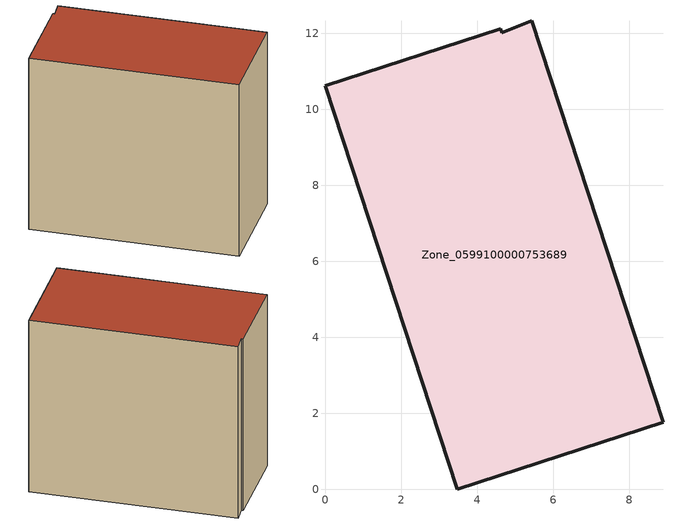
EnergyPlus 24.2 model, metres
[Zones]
Zone_0599100000753689
 floor ground (C_G): 5.42,12.34 8.88,1.77 3.46,0 0,10.62 4.61,12.13 4.64,12.02 z3.74
 wall outside (C_F): 3.46,0 8.88,1.77 5.42,12.34 4.64,12.02 4.61,12.13 0,10.62 3.46,0 z3.74:13.82
 roof outside (C_R): 8.88,1.77 5.42,12.34 4.64,12.02 4.61,12.13 0,10.62 3.46,0 z13.82
[BUILDING]
Pand.0599100000753689: North Axis=0; Terrain=City; Loads Convergence Tolerance Value=0.04; Temperature Convergence Tolerance Value=0.4; Solar Distribution=FullExterior; Maximum Number of Warmup Days=25; Minimum Number of Warmup Days=1
[Site:Location]
Rotterdam.The.Hague.AP_ZH_NLD Design_Conditions: Latitude=51.96; Longitude=4.45; Time Zone=1; Elevation=-4.5
[SITE:GROUNDTEMPERATURE:BUILDINGSURFACE]
18, 18, 18, 18, 18, 18, 18, 18, 18, 18, 18, 18
[MATERIAL] Thermal Absorptance=0.9; Solar Absorptance=0.7; Visible Absorptance=0.7
Name | Roughness | Thickness | Conductivity | Density | Specific Heat
G.TI.2006-2014 | MediumSmooth | 0.15 | 0.06 | 540 | 1210
F.TI.2006-2014 | Rough | 0.3 | 0.12 | 1920 | 840
R.TI.2006-2014 | MediumRough | 0.2 | 0.08 | 1500 | 1000
[CONSTRUCTION]
C_G: G.TI.2006-2014
C_F: F.TI.2006-2014
C_R: R.TI.2006-2014
[ZONE]
Zone_0599100000753689: Type=1; Multiplier=1; Ceiling Height=Autocalculate; Volume=Autocalculate; Floor Area=autocalculate; Part of Total Floor Area=Yes
[ZONEINFILTRATION:DESIGNFLOWRATE]
Infil_Zone_0599100000753689: Zone or ZoneList or Space or SpaceList=Zone_0599100000753689; Schedule=AlwaysOn; Design Flow Rate Calculation Method=Flow/Area; Flow Rate per Floor Area=0.0015; Constant Term Coefficient=1; Temperature Term Coefficient=0; Velocity Term Coefficient=0; Velocity Squared Term Coefficient=0
[HVACTEMPLATE:ZONE:IDEALLOADSAIRSYSTEM]
Zone_0599100000753689: Maximum Heating Supply Air Temperature=50; Minimum Cooling Supply Air Temperature=13; Maximum Heating Supply Air Humidity Ratio=0.0156; Minimum Cooling Supply Air Humidity Ratio=0.0077; Heating Limit=NoLimit; Cooling Limit=NoLimit; Dehumidification Control Type=ConstantSensibleHeatRatio; Cooling Sensible Heat Ratio=0.7; Dehumidification Setpoint=60; Humidification Control Type=None; Humidification Setpoint=30; Outdoor Air Method=None; Outdoor Air Flow Rate per Person=0.00944; Outdoor Air Flow Rate per Zone Floor Area=0; Outdoor Air Flow Rate per Zone=0; Demand Controlled Ventilation Type=None; Outdoor Air Economizer Type=NoEconomizer; Heat Recovery Type=None; Sensible Heat Recovery Effectiveness=0.7; Latent Heat Recovery Effectiveness=0.65
[ZONECONTROL:THERMOSTAT]
ThermostatControl_Zone_0599100000753689: Zone or ZoneList=Zone_0599100000753689; Control Type Schedule=DualSetpointControlType; Control 1=Thermostat_Zone_0599100000753689; Temperature Difference Between Cutout And Setpoint=0
[THERMOSTATSETPOINT:DUALSETPOINT]
Thermostat_Zone_0599100000753689: Heating Setpoint Temperature Schedule=HeatingSetpoint_Zone_0599100000753689; Cooling Setpoint Temperature Schedule=CoolingSetpoint_Zone_0599100000753689
[SCHEDULE:COMPACT]
HeatingSetpoint_Zone_0599100000753689: Through: 12/31, For: AllDays, Until: 24:00, 21
CoolingSetpoint_Zone_0599100000753689: Through: 12/31, For: AllDays, Until: 24:00, 24
DualSetpointControlType: Through: 12/31, For: AllDays, Until: 24:00, 4
AlwaysOn: Through: 12/31, For: AllDays, Until: 24:00, 1
